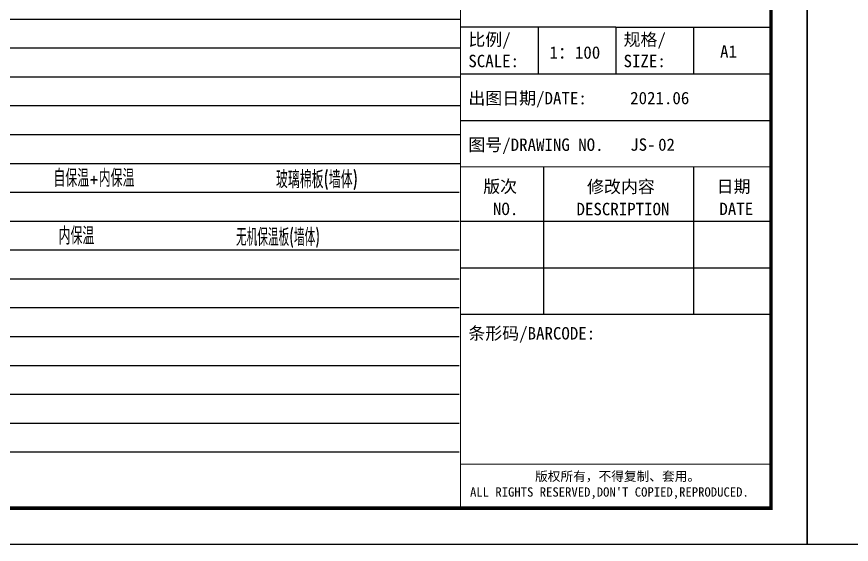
# Model space of a CAD drawing. Extents: x -737978 to 768813, y -372247 to 1140308.
# Drawn here: x -542559 to -519433, y -43903 to -29276 of the extents above; entities that cross this region are included whole.
import ezdxf
from ezdxf.enums import TextEntityAlignment as Align

# ---------------------------------------------------------------- set-up
doc = ezdxf.new("R2010")
doc.units = 0
doc.header["$LTSCALE"] = 10
doc.header["$MEASUREMENT"] = 0
doc.layers.get('0').update_dxf_attribs({"linetype": 'CONTINUOUS'})
for name, color, linetype in [('A-ANNO-IDEN-INDX', 3, 'CONTINUOUS'), ('A-ANNO-TABS', 7, 'CONTINUOUS'), ('PUB_TITLE', 4, 'CONTINUOUS')]:
    doc.layers.add(name, color=color, linetype=linetype)
doc.styles.add('-宋体', font='', dxfattribs={"width": 0.8})
doc.styles.add('A-单线字', font='GBENOR', dxfattribs={"bigfont": 'GBCBIG'})
doc.styles.get('-宋体').set_extended_font_data('SimSun')

# ---------------------------------------------------------------- blocks, each defined once
blk = doc.blocks.new('TQ1')
at = {"layer": 'PUB_TITLE'}
for p, q in [((-46855, -409155), (-49855, -409155)), ((-48355, -409155), (-48355, -410055)), ((-46855, -409155), (-46855, -410055)), ((-46855, -409155), (-43855, -409155)), ((-45355, -409155), (-45355, -410055)), ((-49855, -410055), (-43855, -410055)), ((-49855, -410955), (-43855, -410955)), ((-48255, -411855), (-48255, -414705)), ((-45355, -411855), (-45355, -414705)), ((-49855, -412905), (-43855, -412905)), ((-49855, -413805), (-43855, -413805))]:
    blk.add_line(p, q, dxfattribs=at)
at = {"layer": 'PUB_TITLE', "const_width": 20}
for points in [[(-49855, -378414), (-49855, -418455)], [(-49855, -411855), (-43855, -411855)], [(-49855, -414705), (-43855, -414705)], [(-49855, -417605), (-43855, -417605)]]:
    blk.add_lwpolyline(points, dxfattribs=at)
at = {"layer": 'PUB_TITLE', "style": '-宋体'}
for s, height, p in [('比例/', 240, (-49705, -409511)), ('规格/', 240, (-46705, -409511)), ('1：100', 240, (-48136, -409762)), ('A1', 240, (-44839, -409743)), ('SCALE:', 240, (-49705, -409926)), ('SIZE:', 240, (-46705, -409926)), ('出图日期/DATE:', 240, (-49705, -410645)), ('2021.06', 240, (-46577, -410642)), ('图号/DRAWING NO.', 240, (-49705, -411545)), ('JS-', 240, (-46577, -411542)), ('条形码/BARCODE:', 240, (-49705, -415192)), ('版权所有，不得复制、套用。', 180, (-48416, -417927)), ("ALL RIGHTS RESERVED,DON'T COPIED,REPRODUCED.", 180, (-49672, -418231))]:
    blk.add_text(s, height=height, dxfattribs=at).set_placement(p)
for s, p in [('版次', (-49090, -412352)), ('修改内容', (-46756, -412356)), ('日期', (-44579, -412352)), ('NO.', (-48984, -412786)), ('DESCRIPTION', (-46716, -412789)), ('DATE', (-44526, -412786))]:
    blk.add_text(s, height=240, dxfattribs=at).set_placement(p, align=Align.CENTER)

msp = doc.modelspace()

# ---------------------------------------------------------------- linework, layer by layer
at = {"layer": 'A-ANNO-TABS', "color": 8}
for points in [[(-602257.6, -29342), (-530258.7, -29342)], [(-602257.6, -30142), (-530258.7, -30142)], [(-602257.6, -30942), (-530258.7, -30942)], [(-602257.6, -31742), (-530258.7, -31742)], [(-602257.6, -32542), (-530258.7, -32542)], [(-602257.6, -33342), (-530258.7, -33342)], [(-602257.6, -34142), (-530297.5, -34142)], [(-602257.6, -34942), (-530297.5, -34942)], [(-602257.6, -35742), (-530297.5, -35742)], [(-602257.6, -36542), (-530297.5, -36542)], [(-602257.6, -37342), (-530297.5, -37342)], [(-602257.6, -38142), (-530297.5, -38142)], [(-602257.6, -38942), (-530297.5, -38942)], [(-602257.6, -38942), (-530297.5, -38942)], [(-602257.6, -39742), (-530297.5, -39742)], [(-602257.6, -39742), (-530297.5, -39742)], [(-602257.6, -40542), (-530297.5, -40542)], [(-602257.6, -40542), (-530297.5, -40542)], [(-602257.6, -41342), (-530297.5, -41342)]]:
    msp.add_lwpolyline(points, dxfattribs=at)
at = {"layer": 'PUB_TITLE'}
for points in [[(-604757.6, -43902.5), (-520657.6, -43902.5), (-520657.6, 15497.5), (-604757.6, 15497.5)], [(-520657.6, -43902.5), (-436557.6, -43902.5), (-436557.6, 15497.5), (-520657.6, 15497.5)]]:
    msp.add_lwpolyline(points, close=True, dxfattribs=at)
at = {"layer": 'PUB_TITLE', "const_width": 100}
msp.add_lwpolyline([(-602257.6, -42902.5), (-521657.6, -42902.5), (-521657.6, 14497.5), (-602257.6, 14497.5)], close=True, dxfattribs=at)
msp.add_lwpolyline([(-602257.6, -42902.5), (-521657.6, -42902.5), (-521657.6, 14497.5), (-602257.6, 14497.5)], close=True, dxfattribs=at)
msp.add_lwpolyline([(-602257.6, -42902.5), (-521657.6, -42902.5), (-521657.6, 14497.5), (-602257.6, 14497.5)], close=True, dxfattribs=at)

# ---------------------------------------------------------------- block references
at = {"xscale": 1.433507481003284, "yscale": 1.433507481003284, "zscale": 1.433507481003284}
msp.add_blockref('TQ1', (-458791.5, 556956.1), dxfattribs=at)

# ---------------------------------------------------------------- texts
at = {"layer": 'A-ANNO-IDEN-INDX', "color": 6, "style": 'A-单线字'}
for s, width, p in [('自保温+内保温', 0.95, (-541541.1, -33992.7)), ('玻璃棉板(墙体)', 0.95, (-535374.7, -34031.6)), ('内保温', 0.95, (-541397.2, -35592.7)), ('无机保温板(墙体)', 0.85, (-536482.2, -35631.6))]:
    msp.add_text(s, height=482.27, rotation=0.00023, dxfattribs=dict(at, width=width)).set_placement(p)
at = {"layer": 'PUB_TITLE', "style": '-宋体'}
msp.add_text('02', height=339.43, dxfattribs=at).set_placement((-524782.9, -32992.5))

doc.saveas('drawing.dxf')
